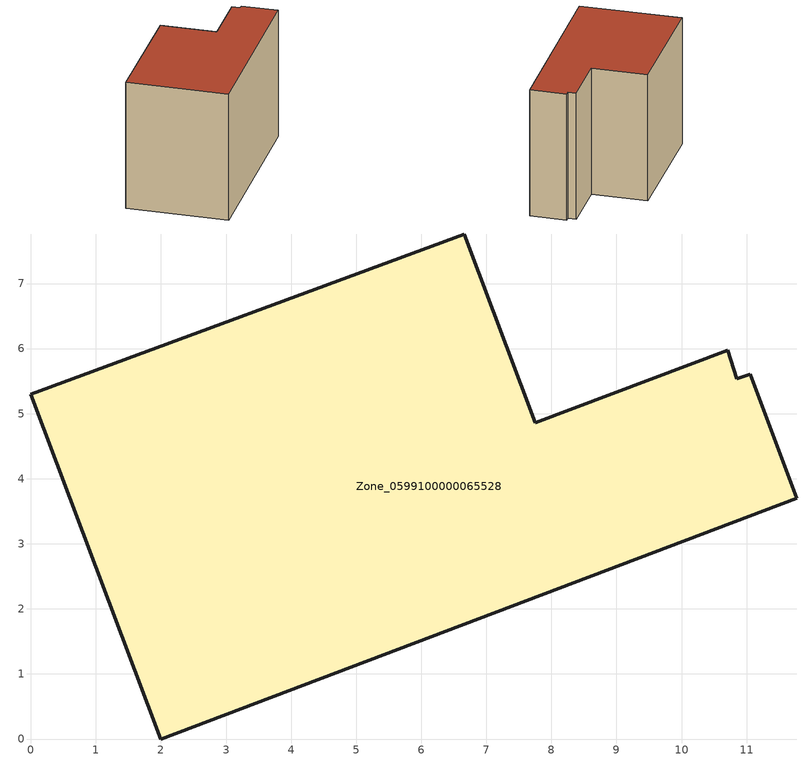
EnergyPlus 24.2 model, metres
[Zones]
Zone_0599100000065528
 floor ground (C_G): 11.05,5.61 11.77,3.7 2,0 0,5.3 6.66,7.76 7.75,4.86 10.71,5.97 10.85,5.54 z0
 wall outside (C_F): 2,0 11.77,3.7 11.05,5.61 10.85,5.54 10.71,5.97 7.75,4.86 6.66,7.76 0,5.3 2,0 z0:7.44
 roof outside (C_R): 11.77,3.7 11.05,5.61 10.85,5.54 10.71,5.97 7.75,4.86 6.66,7.76 0,5.3 2,0 z7.44
[BUILDING]
Pand.0599100000065528: North Axis=0; Terrain=City; Loads Convergence Tolerance Value=0.04; Temperature Convergence Tolerance Value=0.4; Solar Distribution=FullExterior; Maximum Number of Warmup Days=25; Minimum Number of Warmup Days=1
[Site:Location]
Rotterdam.The.Hague.AP_ZH_NLD Design_Conditions: Latitude=51.96; Longitude=4.45; Time Zone=1; Elevation=-4.5
[SITE:GROUNDTEMPERATURE:BUILDINGSURFACE]
18, 18, 18, 18, 18, 18, 18, 18, 18, 18, 18, 18
[MATERIAL] Thermal Absorptance=0.9; Solar Absorptance=0.7; Visible Absorptance=0.7
Name | Roughness | Thickness | Conductivity | Density | Specific Heat
G.TI.1946 | MediumSmooth | 0.15 | 1 | 540 | 1210
F.TI.1946 | Rough | 0.3 | 0.857143 | 1920 | 840
R.TI.1946 | MediumRough | 0.2 | 0.1 | 1500 | 1000
[CONSTRUCTION]
C_G: G.TI.1946
C_F: F.TI.1946
C_R: R.TI.1946
[ZONE]
Zone_0599100000065528: Type=1; Multiplier=1; Ceiling Height=Autocalculate; Volume=Autocalculate; Floor Area=autocalculate; Part of Total Floor Area=Yes
[ZONEINFILTRATION:DESIGNFLOWRATE]
Infil_Zone_0599100000065528: Zone or ZoneList or Space or SpaceList=Zone_0599100000065528; Schedule=AlwaysOn; Design Flow Rate Calculation Method=Flow/Area; Flow Rate per Floor Area=0.003; Constant Term Coefficient=1; Temperature Term Coefficient=0; Velocity Term Coefficient=0; Velocity Squared Term Coefficient=0
[HVACTEMPLATE:ZONE:IDEALLOADSAIRSYSTEM]
Zone_0599100000065528: Maximum Heating Supply Air Temperature=50; Minimum Cooling Supply Air Temperature=13; Maximum Heating Supply Air Humidity Ratio=0.0156; Minimum Cooling Supply Air Humidity Ratio=0.0077; Heating Limit=NoLimit; Cooling Limit=NoLimit; Dehumidification Control Type=ConstantSensibleHeatRatio; Cooling Sensible Heat Ratio=0.7; Dehumidification Setpoint=60; Humidification Control Type=None; Humidification Setpoint=30; Outdoor Air Method=None; Outdoor Air Flow Rate per Person=0.00944; Outdoor Air Flow Rate per Zone Floor Area=0; Outdoor Air Flow Rate per Zone=0; Demand Controlled Ventilation Type=None; Outdoor Air Economizer Type=NoEconomizer; Heat Recovery Type=None; Sensible Heat Recovery Effectiveness=0.7; Latent Heat Recovery Effectiveness=0.65
[ZONECONTROL:THERMOSTAT]
ThermostatControl_Zone_0599100000065528: Zone or ZoneList=Zone_0599100000065528; Control Type Schedule=DualSetpointControlType; Control 1=Thermostat_Zone_0599100000065528; Temperature Difference Between Cutout And Setpoint=0
[THERMOSTATSETPOINT:DUALSETPOINT]
Thermostat_Zone_0599100000065528: Heating Setpoint Temperature Schedule=HeatingSetpoint_Zone_0599100000065528; Cooling Setpoint Temperature Schedule=CoolingSetpoint_Zone_0599100000065528
[SCHEDULE:COMPACT]
HeatingSetpoint_Zone_0599100000065528: Through: 12/31, For: AllDays, Until: 24:00, 21
CoolingSetpoint_Zone_0599100000065528: Through: 12/31, For: AllDays, Until: 24:00, 24
DualSetpointControlType: Through: 12/31, For: AllDays, Until: 24:00, 4
AlwaysOn: Through: 12/31, For: AllDays, Until: 24:00, 1
